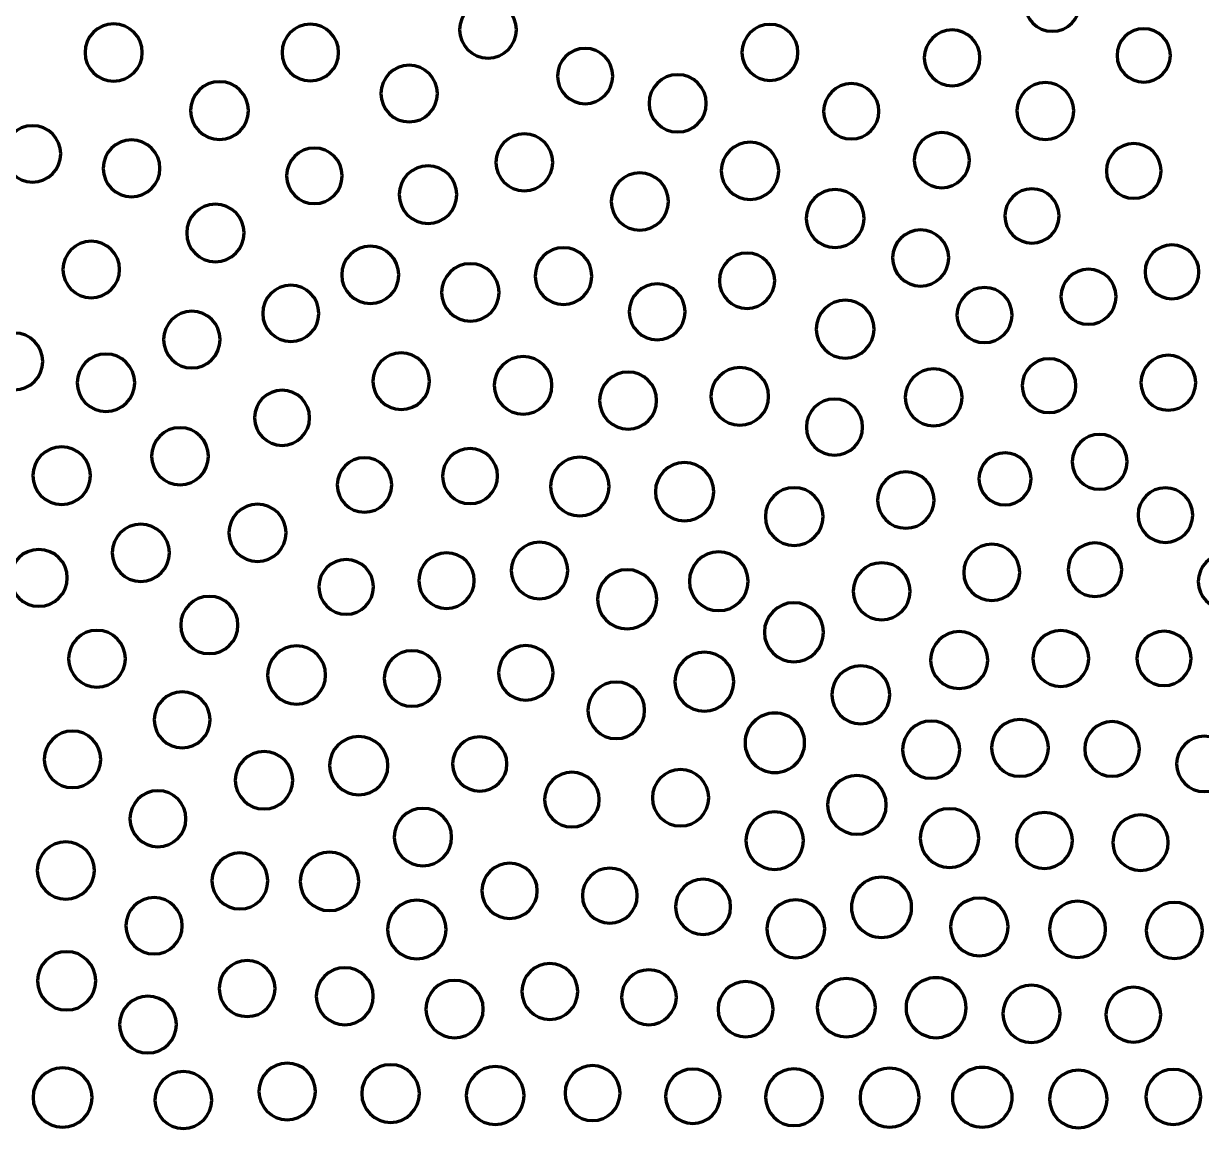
# Model space of a CAD drawing. Header units: inches. Extents: x 1318 to 1675, y 1362 to 1634.
# Drawn here: x 1385 to 1438.6, y 1362.2 to 1412.4 of the extents above; entities that cross this region are included whole.
import ezdxf

# ---------------------------------------------------------------- set-up
doc = ezdxf.new("R2010")
doc.units = ezdxf.units.IN
doc.header["$MEASUREMENT"] = 0
doc.layers.add('svg2985', color=7, linetype='Continuous')

# ---------------------------------------------------------------- blocks, each defined once
blk = doc.blocks.new('block 4')
at = {"layer": 'svg2985', "color": 7, "lineweight": 70}
for points in [[(1431.781, 1414.572), (1432.473, 1414.572), (1433.034, 1414.011), (1433.034, 1413.319), (1433.034, 1412.628), (1432.473, 1412.066), (1431.781, 1412.066), (1431.089, 1412.066), (1430.528, 1412.628), (1430.528, 1413.319), (1430.528, 1414.011), (1431.089, 1414.572), (1431.781, 1414.572)], [(1406.123, 1413.429), (1406.836, 1413.429), (1407.414, 1412.85), (1407.414, 1412.137), (1407.414, 1411.424), (1406.836, 1410.845), (1406.123, 1410.845), (1405.409, 1410.845), (1404.831, 1411.424), (1404.831, 1412.137), (1404.831, 1412.85), (1405.409, 1413.429), (1406.123, 1413.429)], [(1389.101, 1412.401), (1389.82, 1412.401), (1390.403, 1411.818), (1390.403, 1411.099), (1390.403, 1410.381), (1389.82, 1409.798), (1389.101, 1409.798), (1388.382, 1409.798), (1387.8, 1410.381), (1387.8, 1411.099), (1387.8, 1411.818), (1388.382, 1412.401), (1389.101, 1412.401)], [(1398.043, 1412.386), (1398.754, 1412.386), (1399.33, 1411.81), (1399.33, 1411.1), (1399.33, 1410.389), (1398.754, 1409.813), (1398.043, 1409.813), (1397.333, 1409.813), (1396.757, 1410.389), (1396.757, 1411.1), (1396.757, 1411.81), (1397.333, 1412.386), (1398.043, 1412.386)], [(1418.942, 1412.379), (1419.645, 1412.379), (1420.214, 1411.809), (1420.214, 1411.107), (1420.214, 1410.404), (1419.645, 1409.834), (1418.942, 1409.834), (1418.24, 1409.834), (1417.67, 1410.404), (1417.67, 1411.107), (1417.67, 1411.809), (1418.24, 1412.379), (1418.942, 1412.379)], [(1427.223, 1412.127), (1427.923, 1412.127), (1428.491, 1411.559), (1428.491, 1410.86), (1428.491, 1410.16), (1427.923, 1409.592), (1427.223, 1409.592), (1426.523, 1409.592), (1425.956, 1410.16), (1425.956, 1410.86), (1425.956, 1411.559), (1426.523, 1412.127), (1427.223, 1412.127)], [(1435.935, 1412.186), (1436.605, 1412.186), (1437.149, 1411.642), (1437.149, 1410.971), (1437.149, 1410.301), (1436.605, 1409.757), (1435.935, 1409.757), (1435.264, 1409.757), (1434.72, 1410.301), (1434.72, 1410.971), (1434.72, 1411.642), (1435.264, 1412.186), (1435.935, 1412.186)], [(1410.538, 1411.29), (1411.232, 1411.29), (1411.795, 1410.727), (1411.795, 1410.032), (1411.795, 1409.338), (1411.232, 1408.775), (1410.538, 1408.775), (1409.843, 1408.775), (1409.28, 1409.338), (1409.28, 1410.032), (1409.28, 1410.727), (1409.843, 1411.29), (1410.538, 1411.29)], [(1402.536, 1410.52), (1403.247, 1410.52), (1403.823, 1409.944), (1403.823, 1409.233), (1403.823, 1408.522), (1403.247, 1407.946), (1402.536, 1407.946), (1401.826, 1407.946), (1401.25, 1408.522), (1401.25, 1409.233), (1401.25, 1409.944), (1401.826, 1410.52), (1402.536, 1410.52)], [(1414.746, 1410.091), (1415.464, 1410.091), (1416.047, 1409.509), (1416.047, 1408.79), (1416.047, 1408.072), (1415.464, 1407.489), (1414.746, 1407.489), (1414.027, 1407.489), (1413.444, 1408.072), (1413.444, 1408.79), (1413.444, 1409.509), (1414.027, 1410.091), (1414.746, 1410.091)], [(1393.914, 1409.775), (1394.641, 1409.775), (1395.23, 1409.186), (1395.23, 1408.459), (1395.23, 1407.732), (1394.641, 1407.143), (1393.914, 1407.143), (1393.188, 1407.143), (1392.599, 1407.732), (1392.599, 1408.459), (1392.599, 1409.186), (1393.188, 1409.775), (1393.914, 1409.775)], [(1422.64, 1409.686), (1423.334, 1409.686), (1423.898, 1409.123), (1423.898, 1408.428), (1423.898, 1407.734), (1423.334, 1407.171), (1422.64, 1407.171), (1421.945, 1407.171), (1421.382, 1407.734), (1421.382, 1408.428), (1421.382, 1409.123), (1421.945, 1409.686), (1422.64, 1409.686)], [(1431.462, 1409.735), (1432.175, 1409.735), (1432.754, 1409.157), (1432.754, 1408.444), (1432.754, 1407.73), (1432.175, 1407.152), (1431.462, 1407.152), (1430.749, 1407.152), (1430.17, 1407.73), (1430.17, 1408.444), (1430.17, 1409.157), (1430.749, 1409.735), (1431.462, 1409.735)], [(1385.415, 1407.772), (1386.123, 1407.772), (1386.697, 1407.198), (1386.697, 1406.49), (1386.697, 1405.782), (1386.123, 1405.208), (1385.415, 1405.208), (1384.707, 1405.208), (1384.133, 1405.782), (1384.133, 1406.49), (1384.133, 1407.198), (1384.707, 1407.772), (1385.415, 1407.772)], [(1407.773, 1407.402), (1408.489, 1407.402), (1409.069, 1406.822), (1409.069, 1406.106), (1409.069, 1405.39), (1408.489, 1404.81), (1407.773, 1404.81), (1407.057, 1404.81), (1406.476, 1405.39), (1406.476, 1406.106), (1406.476, 1406.822), (1407.057, 1407.402), (1407.773, 1407.402)], [(1426.755, 1407.461), (1427.447, 1407.461), (1428.008, 1406.9), (1428.008, 1406.208), (1428.008, 1405.516), (1427.447, 1404.955), (1426.755, 1404.955), (1426.063, 1404.955), (1425.502, 1405.516), (1425.502, 1406.208), (1425.502, 1406.9), (1426.063, 1407.461), (1426.755, 1407.461)], [(1389.914, 1407.124), (1390.627, 1407.124), (1391.205, 1406.546), (1391.205, 1405.832), (1391.205, 1405.119), (1390.627, 1404.541), (1389.914, 1404.541), (1389.2, 1404.541), (1388.622, 1405.119), (1388.622, 1405.832), (1388.622, 1406.546), (1389.2, 1407.124), (1389.914, 1407.124)], [(1418.035, 1407.027), (1418.756, 1407.027), (1419.341, 1406.442), (1419.341, 1405.72), (1419.341, 1404.999), (1418.756, 1404.414), (1418.035, 1404.414), (1417.313, 1404.414), (1416.729, 1404.999), (1416.729, 1405.72), (1416.729, 1406.442), (1417.313, 1407.027), (1418.035, 1407.027)], [(1435.482, 1406.958), (1436.169, 1406.958), (1436.726, 1406.402), (1436.726, 1405.715), (1436.726, 1405.028), (1436.169, 1404.472), (1435.482, 1404.472), (1434.796, 1404.472), (1434.239, 1405.028), (1434.239, 1405.715), (1434.239, 1406.402), (1434.796, 1406.958), (1435.482, 1406.958)], [(1398.23, 1406.755), (1398.927, 1406.755), (1399.492, 1406.19), (1399.492, 1405.493), (1399.492, 1404.796), (1398.927, 1404.23), (1398.23, 1404.23), (1397.532, 1404.23), (1396.967, 1404.796), (1396.967, 1405.493), (1396.967, 1406.19), (1397.532, 1406.755), (1398.23, 1406.755)], [(1403.396, 1405.948), (1404.12, 1405.948), (1404.707, 1405.361), (1404.707, 1404.637), (1404.707, 1403.913), (1404.12, 1403.326), (1403.396, 1403.326), (1402.672, 1403.326), (1402.085, 1403.913), (1402.085, 1404.637), (1402.085, 1405.361), (1402.672, 1405.948), (1403.396, 1405.948)], [(1413.024, 1405.627), (1413.742, 1405.627), (1414.325, 1405.045), (1414.325, 1404.326), (1414.325, 1403.607), (1413.742, 1403.025), (1413.024, 1403.025), (1412.305, 1403.025), (1411.722, 1403.607), (1411.722, 1404.326), (1411.722, 1405.045), (1412.305, 1405.627), (1413.024, 1405.627)], [(1421.904, 1404.869), (1422.631, 1404.869), (1423.22, 1404.28), (1423.22, 1403.553), (1423.22, 1402.827), (1422.631, 1402.238), (1421.904, 1402.238), (1421.177, 1402.238), (1420.588, 1402.827), (1420.588, 1403.553), (1420.588, 1404.28), (1421.177, 1404.869), (1421.904, 1404.869)], [(1430.853, 1404.903), (1431.534, 1404.903), (1432.086, 1404.35), (1432.086, 1403.669), (1432.086, 1402.988), (1431.534, 1402.436), (1430.853, 1402.436), (1430.171, 1402.436), (1429.619, 1402.988), (1429.619, 1403.669), (1429.619, 1404.35), (1430.171, 1404.903), (1430.853, 1404.903)], [(1393.73, 1404.201), (1394.451, 1404.201), (1395.036, 1403.616), (1395.036, 1402.895), (1395.036, 1402.173), (1394.451, 1401.588), (1393.73, 1401.588), (1393.009, 1401.588), (1392.424, 1402.173), (1392.424, 1402.895), (1392.424, 1403.616), (1393.009, 1404.201), (1393.73, 1404.201)], [(1425.791, 1403.034), (1426.497, 1403.034), (1427.068, 1402.463), (1427.068, 1401.758), (1427.068, 1401.052), (1426.497, 1400.48), (1425.791, 1400.48), (1425.086, 1400.48), (1424.514, 1401.052), (1424.514, 1401.758), (1424.514, 1402.463), (1425.086, 1403.034), (1425.791, 1403.034)], [(1388.084, 1402.52), (1388.795, 1402.52), (1389.371, 1401.944), (1389.371, 1401.234), (1389.371, 1400.523), (1388.795, 1399.947), (1388.084, 1399.947), (1387.374, 1399.947), (1386.798, 1400.523), (1386.798, 1401.234), (1386.798, 1401.944), (1387.374, 1402.52), (1388.084, 1402.52)], [(1400.77, 1402.288), (1401.489, 1402.288), (1402.071, 1401.705), (1402.071, 1400.986), (1402.071, 1400.267), (1401.489, 1399.685), (1400.77, 1399.685), (1400.051, 1399.685), (1399.469, 1400.267), (1399.469, 1400.986), (1399.469, 1401.705), (1400.051, 1402.288), (1400.77, 1402.288)], [(1409.555, 1402.226), (1410.268, 1402.226), (1410.846, 1401.647), (1410.846, 1400.934), (1410.846, 1400.221), (1410.268, 1399.643), (1409.555, 1399.643), (1408.841, 1399.643), (1408.263, 1400.221), (1408.263, 1400.934), (1408.263, 1401.647), (1408.841, 1402.226), (1409.555, 1402.226)], [(1437.22, 1402.35), (1437.896, 1402.35), (1438.444, 1401.802), (1438.444, 1401.126), (1438.444, 1400.45), (1437.896, 1399.902), (1437.22, 1399.902), (1436.545, 1399.902), (1435.997, 1400.45), (1435.997, 1401.126), (1435.997, 1401.802), (1436.545, 1402.35), (1437.22, 1402.35)], [(1417.898, 1401.982), (1418.592, 1401.982), (1419.156, 1401.419), (1419.156, 1400.724), (1419.156, 1400.03), (1418.592, 1399.467), (1417.898, 1399.467), (1417.203, 1399.467), (1416.64, 1400.03), (1416.64, 1400.724), (1416.64, 1401.419), (1417.203, 1401.982), (1417.898, 1401.982)], [(1405.321, 1401.496), (1406.042, 1401.496), (1406.627, 1400.912), (1406.627, 1400.19), (1406.627, 1399.469), (1406.042, 1398.884), (1405.321, 1398.884), (1404.6, 1398.884), (1404.015, 1399.469), (1404.015, 1400.19), (1404.015, 1400.912), (1404.6, 1401.496), (1405.321, 1401.496)], [(1433.425, 1401.247), (1434.117, 1401.247), (1434.678, 1400.686), (1434.678, 1399.994), (1434.678, 1399.302), (1434.117, 1398.741), (1433.425, 1398.741), (1432.733, 1398.741), (1432.172, 1399.302), (1432.172, 1399.994), (1432.172, 1400.686), (1432.733, 1401.247), (1433.425, 1401.247)], [(1397.156, 1400.516), (1397.861, 1400.516), (1398.433, 1399.944), (1398.433, 1399.239), (1398.433, 1398.533), (1397.861, 1397.962), (1397.156, 1397.962), (1396.45, 1397.962), (1395.879, 1398.533), (1395.879, 1399.239), (1395.879, 1399.944), (1396.45, 1400.516), (1397.156, 1400.516)], [(1413.812, 1400.581), (1414.515, 1400.581), (1415.085, 1400.011), (1415.085, 1399.309), (1415.085, 1398.606), (1414.515, 1398.036), (1413.812, 1398.036), (1413.11, 1398.036), (1412.54, 1398.606), (1412.54, 1399.309), (1412.54, 1400.011), (1413.11, 1400.581), (1413.812, 1400.581)], [(1428.698, 1400.415), (1429.389, 1400.415), (1429.951, 1399.854), (1429.951, 1399.162), (1429.951, 1398.47), (1429.389, 1397.909), (1428.698, 1397.909), (1428.006, 1397.909), (1427.445, 1398.47), (1427.445, 1399.162), (1427.445, 1399.854), (1428.006, 1400.415), (1428.698, 1400.415)], [(1422.361, 1399.839), (1423.088, 1399.839), (1423.677, 1399.25), (1423.677, 1398.523), (1423.677, 1397.797), (1423.088, 1397.207), (1422.361, 1397.207), (1421.635, 1397.207), (1421.046, 1397.797), (1421.046, 1398.523), (1421.046, 1399.25), (1421.635, 1399.839), (1422.361, 1399.839)], [(1392.659, 1399.331), (1393.37, 1399.331), (1393.946, 1398.755), (1393.946, 1398.044), (1393.946, 1397.333), (1393.37, 1396.757), (1392.659, 1396.757), (1391.948, 1396.757), (1391.372, 1397.333), (1391.372, 1398.044), (1391.372, 1398.755), (1391.948, 1399.331), (1392.659, 1399.331)], [(1384.591, 1398.342), (1385.304, 1398.342), (1385.882, 1397.764), (1385.882, 1397.051), (1385.882, 1396.337), (1385.304, 1395.759), (1384.591, 1395.759), (1383.877, 1395.759), (1383.299, 1396.337), (1383.299, 1397.051), (1383.299, 1397.764), (1383.877, 1398.342), (1384.591, 1398.342)], [(1388.752, 1397.387), (1389.474, 1397.387), (1390.058, 1396.802), (1390.058, 1396.08), (1390.058, 1395.359), (1389.474, 1394.774), (1388.752, 1394.774), (1388.031, 1394.774), (1387.446, 1395.359), (1387.446, 1396.08), (1387.446, 1396.802), (1388.031, 1397.387), (1388.752, 1397.387)], [(1402.178, 1397.438), (1402.889, 1397.438), (1403.465, 1396.862), (1403.465, 1396.15), (1403.465, 1395.44), (1402.889, 1394.864), (1402.178, 1394.864), (1401.468, 1394.864), (1400.892, 1395.44), (1400.892, 1396.15), (1400.892, 1396.862), (1401.468, 1397.438), (1402.178, 1397.438)], [(1407.72, 1397.277), (1408.445, 1397.277), (1409.031, 1396.69), (1409.031, 1395.966), (1409.031, 1395.242), (1408.445, 1394.655), (1407.72, 1394.655), (1406.996, 1394.655), (1406.409, 1395.242), (1406.409, 1395.966), (1406.409, 1396.69), (1406.996, 1397.277), (1407.72, 1397.277)], [(1437.052, 1397.33), (1437.741, 1397.33), (1438.3, 1396.772), (1438.3, 1396.082), (1438.3, 1395.393), (1437.741, 1394.834), (1437.052, 1394.834), (1436.363, 1394.834), (1435.804, 1395.393), (1435.804, 1396.082), (1435.804, 1396.772), (1436.363, 1397.33), (1437.052, 1397.33)], [(1417.571, 1396.771), (1418.295, 1396.771), (1418.882, 1396.185), (1418.882, 1395.46), (1418.882, 1394.737), (1418.295, 1394.15), (1417.571, 1394.15), (1416.847, 1394.15), (1416.26, 1394.737), (1416.26, 1395.46), (1416.26, 1396.185), (1416.847, 1396.771), (1417.571, 1396.771)], [(1426.382, 1396.713), (1427.095, 1396.713), (1427.674, 1396.135), (1427.674, 1395.421), (1427.674, 1394.708), (1427.095, 1394.13), (1426.382, 1394.13), (1425.669, 1394.13), (1425.09, 1394.708), (1425.09, 1395.421), (1425.09, 1396.135), (1425.669, 1396.713), (1426.382, 1396.713)], [(1431.631, 1397.174), (1432.306, 1397.174), (1432.854, 1396.626), (1432.854, 1395.95), (1432.854, 1395.274), (1432.306, 1394.726), (1431.631, 1394.726), (1430.955, 1394.726), (1430.407, 1395.274), (1430.407, 1395.95), (1430.407, 1396.626), (1430.955, 1397.174), (1431.631, 1397.174)], [(1412.494, 1396.57), (1413.21, 1396.57), (1413.79, 1395.99), (1413.79, 1395.274), (1413.79, 1394.558), (1413.21, 1393.978), (1412.494, 1393.978), (1411.777, 1393.978), (1411.197, 1394.558), (1411.197, 1395.274), (1411.197, 1395.99), (1411.777, 1396.57), (1412.494, 1396.57)], [(1396.76, 1395.742), (1397.452, 1395.742), (1398.013, 1395.181), (1398.013, 1394.489), (1398.013, 1393.797), (1397.452, 1393.236), (1396.76, 1393.236), (1396.068, 1393.236), (1395.507, 1393.797), (1395.507, 1394.489), (1395.507, 1395.181), (1396.068, 1395.742), (1396.76, 1395.742)], [(1421.876, 1395.342), (1422.581, 1395.342), (1423.153, 1394.77), (1423.153, 1394.065), (1423.153, 1393.36), (1422.581, 1392.788), (1421.876, 1392.788), (1421.171, 1392.788), (1420.599, 1393.36), (1420.599, 1394.065), (1420.599, 1394.77), (1421.171, 1395.342), (1421.876, 1395.342)], [(1392.12, 1394.04), (1392.837, 1394.04), (1393.417, 1393.459), (1393.417, 1392.743), (1393.417, 1392.027), (1392.837, 1391.447), (1392.12, 1391.447), (1391.404, 1391.447), (1390.824, 1392.027), (1390.824, 1392.743), (1390.824, 1393.459), (1391.404, 1394.04), (1392.12, 1394.04)], [(1433.93, 1393.735), (1434.619, 1393.735), (1435.178, 1393.177), (1435.178, 1392.487), (1435.178, 1391.798), (1434.619, 1391.239), (1433.93, 1391.239), (1433.241, 1391.239), (1432.682, 1391.798), (1432.682, 1392.487), (1432.682, 1393.177), (1433.241, 1393.735), (1433.93, 1393.735)], [(1386.74, 1393.169), (1387.464, 1393.169), (1388.051, 1392.582), (1388.051, 1391.858), (1388.051, 1391.134), (1387.464, 1390.547), (1386.74, 1390.547), (1386.016, 1390.547), (1385.429, 1391.134), (1385.429, 1391.858), (1385.429, 1392.582), (1386.016, 1393.169), (1386.74, 1393.169)], [(1405.305, 1393.09), (1405.997, 1393.09), (1406.558, 1392.529), (1406.558, 1391.837), (1406.558, 1391.145), (1405.997, 1390.584), (1405.305, 1390.584), (1404.613, 1390.584), (1404.052, 1391.145), (1404.052, 1391.837), (1404.052, 1392.529), (1404.613, 1393.09), (1405.305, 1393.09)], [(1400.506, 1392.674), (1401.19, 1392.674), (1401.744, 1392.119), (1401.744, 1391.435), (1401.744, 1390.751), (1401.19, 1390.197), (1400.506, 1390.197), (1399.822, 1390.197), (1399.268, 1390.751), (1399.268, 1391.435), (1399.268, 1392.119), (1399.822, 1392.674), (1400.506, 1392.674)], [(1410.294, 1392.697), (1411.031, 1392.697), (1411.629, 1392.1), (1411.629, 1391.362), (1411.629, 1390.625), (1411.031, 1390.027), (1410.294, 1390.027), (1409.556, 1390.027), (1408.959, 1390.625), (1408.959, 1391.362), (1408.959, 1392.1), (1409.556, 1392.697), (1410.294, 1392.697)], [(1415.057, 1392.452), (1415.79, 1392.452), (1416.383, 1391.859), (1416.383, 1391.126), (1416.383, 1390.394), (1415.79, 1389.801), (1415.057, 1389.801), (1414.325, 1389.801), (1413.732, 1390.394), (1413.732, 1391.126), (1413.732, 1391.859), (1414.325, 1392.452), (1415.057, 1392.452)], [(1429.629, 1392.896), (1430.284, 1392.896), (1430.814, 1392.366), (1430.814, 1391.711), (1430.814, 1391.057), (1430.284, 1390.526), (1429.629, 1390.526), (1428.975, 1390.526), (1428.444, 1391.057), (1428.444, 1391.711), (1428.444, 1392.366), (1428.975, 1392.896), (1429.629, 1392.896)], [(1425.119, 1392.031), (1425.827, 1392.031), (1426.401, 1391.457), (1426.401, 1390.749), (1426.401, 1390.041), (1425.827, 1389.467), (1425.119, 1389.467), (1424.411, 1389.467), (1423.837, 1390.041), (1423.837, 1390.749), (1423.837, 1391.457), (1424.411, 1392.031), (1425.119, 1392.031)], [(1420.041, 1391.309), (1420.766, 1391.309), (1421.353, 1390.722), (1421.353, 1389.997), (1421.353, 1389.273), (1420.766, 1388.686), (1420.041, 1388.686), (1419.317, 1388.686), (1418.731, 1389.273), (1418.731, 1389.997), (1418.731, 1390.722), (1419.317, 1391.309), (1420.041, 1391.309)], [(1436.918, 1391.305), (1437.605, 1391.305), (1438.161, 1390.749), (1438.161, 1390.062), (1438.161, 1389.375), (1437.605, 1388.819), (1436.918, 1388.819), (1436.231, 1388.819), (1435.675, 1389.375), (1435.675, 1390.062), (1435.675, 1390.749), (1436.231, 1391.305), (1436.918, 1391.305)], [(1395.642, 1390.557), (1396.361, 1390.557), (1396.943, 1389.974), (1396.943, 1389.255), (1396.943, 1388.537), (1396.361, 1387.954), (1395.642, 1387.954), (1394.923, 1387.954), (1394.34, 1388.537), (1394.34, 1389.255), (1394.34, 1389.974), (1394.923, 1390.557), (1395.642, 1390.557)], [(1390.336, 1389.653), (1391.054, 1389.653), (1391.637, 1389.07), (1391.637, 1388.351), (1391.637, 1387.633), (1391.054, 1387.05), (1390.336, 1387.05), (1389.617, 1387.05), (1389.035, 1387.633), (1389.035, 1388.351), (1389.035, 1389.07), (1389.617, 1389.653), (1390.336, 1389.653)], [(1408.465, 1388.83), (1409.176, 1388.83), (1409.752, 1388.254), (1409.752, 1387.543), (1409.752, 1386.833), (1409.176, 1386.257), (1408.465, 1386.257), (1407.755, 1386.257), (1407.179, 1386.833), (1407.179, 1387.543), (1407.179, 1388.254), (1407.755, 1388.83), (1408.465, 1388.83)], [(1429.027, 1388.735), (1429.732, 1388.735), (1430.304, 1388.163), (1430.304, 1387.458), (1430.304, 1386.753), (1429.732, 1386.181), (1429.027, 1386.181), (1428.321, 1386.181), (1427.75, 1386.753), (1427.75, 1387.458), (1427.75, 1388.163), (1428.321, 1388.735), (1429.027, 1388.735)], [(1433.717, 1388.799), (1434.39, 1388.799), (1434.936, 1388.254), (1434.936, 1387.58), (1434.936, 1386.907), (1434.39, 1386.362), (1433.717, 1386.362), (1433.044, 1386.362), (1432.498, 1386.907), (1432.498, 1387.58), (1432.498, 1388.254), (1433.044, 1388.799), (1433.717, 1388.799)], [(1385.7, 1388.5), (1386.414, 1388.5), (1386.992, 1387.922), (1386.992, 1387.209), (1386.992, 1386.495), (1386.414, 1385.917), (1385.7, 1385.917), (1384.987, 1385.917), (1384.409, 1386.495), (1384.409, 1387.209), (1384.409, 1387.922), (1384.987, 1388.5), (1385.7, 1388.5)], [(1404.237, 1388.346), (1404.935, 1388.346), (1405.5, 1387.781), (1405.5, 1387.084), (1405.5, 1386.386), (1404.935, 1385.821), (1404.237, 1385.821), (1403.54, 1385.821), (1402.975, 1386.386), (1402.975, 1387.084), (1402.975, 1387.781), (1403.54, 1388.346), (1404.237, 1388.346)], [(1416.613, 1388.389), (1417.35, 1388.389), (1417.948, 1387.791), (1417.948, 1387.053), (1417.948, 1386.316), (1417.35, 1385.718), (1416.613, 1385.718), (1415.875, 1385.718), (1415.278, 1386.316), (1415.278, 1387.053), (1415.278, 1387.791), (1415.875, 1388.389), (1416.613, 1388.389)], [(1439.652, 1388.28), (1440.337, 1388.28), (1440.891, 1387.726), (1440.891, 1387.042), (1440.891, 1386.358), (1440.337, 1385.803), (1439.652, 1385.803), (1438.968, 1385.803), (1438.414, 1386.358), (1438.414, 1387.042), (1438.414, 1387.726), (1438.968, 1388.28), (1439.652, 1388.28)], [(1399.674, 1388.039), (1400.36, 1388.039), (1400.917, 1387.482), (1400.917, 1386.795), (1400.917, 1386.109), (1400.36, 1385.552), (1399.674, 1385.552), (1398.987, 1385.552), (1398.43, 1386.109), (1398.43, 1386.795), (1398.43, 1387.482), (1398.987, 1388.039), (1399.674, 1388.039)], [(1424.021, 1387.896), (1424.737, 1387.896), (1425.318, 1387.316), (1425.318, 1386.6), (1425.318, 1385.884), (1424.737, 1385.304), (1424.021, 1385.304), (1423.305, 1385.304), (1422.725, 1385.884), (1422.725, 1386.6), (1422.725, 1387.316), (1423.305, 1387.896), (1424.021, 1387.896)], [(1412.448, 1387.581), (1413.191, 1387.581), (1413.793, 1386.979), (1413.793, 1386.236), (1413.793, 1385.493), (1413.191, 1384.891), (1412.448, 1384.891), (1411.705, 1384.891), (1411.103, 1385.493), (1411.103, 1386.236), (1411.103, 1386.979), (1411.705, 1387.581), (1412.448, 1387.581)], [(1393.454, 1386.366), (1394.172, 1386.366), (1394.755, 1385.783), (1394.755, 1385.065), (1394.755, 1384.346), (1394.172, 1383.763), (1393.454, 1383.763), (1392.735, 1383.763), (1392.152, 1384.346), (1392.152, 1385.065), (1392.152, 1385.783), (1392.735, 1386.366), (1393.454, 1386.366)], [(1420.032, 1386.08), (1420.775, 1386.08), (1421.376, 1385.478), (1421.376, 1384.735), (1421.376, 1383.993), (1420.775, 1383.39), (1420.032, 1383.39), (1419.289, 1383.39), (1418.687, 1383.993), (1418.687, 1384.735), (1418.687, 1385.478), (1419.289, 1386.08), (1420.032, 1386.08)], [(1388.344, 1384.822), (1389.057, 1384.822), (1389.636, 1384.244), (1389.636, 1383.53), (1389.636, 1382.817), (1389.057, 1382.238), (1388.344, 1382.238), (1387.631, 1382.238), (1387.052, 1382.817), (1387.052, 1383.53), (1387.052, 1384.244), (1387.631, 1384.822), (1388.344, 1384.822)], [(1427.544, 1384.766), (1428.259, 1384.766), (1428.84, 1384.186), (1428.84, 1383.47), (1428.84, 1382.754), (1428.259, 1382.174), (1427.544, 1382.174), (1426.828, 1382.174), (1426.247, 1382.754), (1426.247, 1383.47), (1426.247, 1384.186), (1426.828, 1384.766), (1427.544, 1384.766)], [(1432.163, 1384.816), (1432.866, 1384.816), (1433.436, 1384.246), (1433.436, 1383.543), (1433.436, 1382.841), (1432.866, 1382.271), (1432.163, 1382.271), (1431.461, 1382.271), (1430.891, 1382.841), (1430.891, 1383.543), (1430.891, 1384.246), (1431.461, 1384.816), (1432.163, 1384.816)], [(1436.859, 1384.779), (1437.541, 1384.779), (1438.093, 1384.226), (1438.093, 1383.545), (1438.093, 1382.864), (1437.541, 1382.311), (1436.859, 1382.311), (1436.178, 1382.311), (1435.626, 1382.864), (1435.626, 1383.545), (1435.626, 1384.226), (1436.178, 1384.779), (1436.859, 1384.779)], [(1397.418, 1384.112), (1398.148, 1384.112), (1398.739, 1383.52), (1398.739, 1382.791), (1398.739, 1382.061), (1398.148, 1381.47), (1397.418, 1381.47), (1396.689, 1381.47), (1396.097, 1382.061), (1396.097, 1382.791), (1396.097, 1383.52), (1396.689, 1384.112), (1397.418, 1384.112)], [(1402.664, 1383.895), (1403.361, 1383.895), (1403.927, 1383.329), (1403.927, 1382.632), (1403.927, 1381.935), (1403.361, 1381.369), (1402.664, 1381.369), (1401.966, 1381.369), (1401.401, 1381.935), (1401.401, 1382.632), (1401.401, 1383.329), (1401.966, 1383.895), (1402.664, 1383.895)], [(1407.841, 1384.128), (1408.525, 1384.128), (1409.08, 1383.573), (1409.08, 1382.889), (1409.08, 1382.205), (1408.525, 1381.651), (1407.841, 1381.651), (1407.158, 1381.651), (1406.603, 1382.205), (1406.603, 1382.889), (1406.603, 1383.573), (1407.158, 1384.128), (1407.841, 1384.128)], [(1415.958, 1383.833), (1416.7, 1383.833), (1417.302, 1383.23), (1417.302, 1382.488), (1417.302, 1381.745), (1416.7, 1381.143), (1415.958, 1381.143), (1415.215, 1381.143), (1414.613, 1381.745), (1414.613, 1382.488), (1414.613, 1383.23), (1415.215, 1383.833), (1415.958, 1383.833)], [(1423.07, 1383.208), (1423.796, 1383.208), (1424.385, 1382.619), (1424.385, 1381.892), (1424.385, 1381.166), (1423.796, 1380.577), (1423.07, 1380.577), (1422.343, 1380.577), (1421.754, 1381.166), (1421.754, 1381.892), (1421.754, 1382.619), (1422.343, 1383.208), (1423.07, 1383.208)], [(1411.955, 1382.472), (1412.666, 1382.472), (1413.242, 1381.896), (1413.242, 1381.185), (1413.242, 1380.474), (1412.666, 1379.898), (1411.955, 1379.898), (1411.244, 1379.898), (1410.668, 1380.474), (1410.668, 1381.185), (1410.668, 1381.896), (1411.244, 1382.472), (1411.955, 1382.472)], [(1392.215, 1382.026), (1392.918, 1382.026), (1393.487, 1381.456), (1393.487, 1380.754), (1393.487, 1380.051), (1392.918, 1379.481), (1392.215, 1379.481), (1391.512, 1379.481), (1390.943, 1380.051), (1390.943, 1380.754), (1390.943, 1381.456), (1391.512, 1382.026), (1392.215, 1382.026)], [(1419.163, 1381.063), (1419.911, 1381.063), (1420.518, 1380.456), (1420.518, 1379.708), (1420.518, 1378.96), (1419.911, 1378.354), (1419.163, 1378.354), (1418.415, 1378.354), (1417.808, 1378.96), (1417.808, 1379.708), (1417.808, 1380.456), (1418.415, 1381.063), (1419.163, 1381.063)], [(1426.272, 1380.696), (1426.99, 1380.696), (1427.573, 1380.114), (1427.573, 1379.395), (1427.573, 1378.676), (1426.99, 1378.094), (1426.272, 1378.094), (1425.553, 1378.094), (1424.97, 1378.676), (1424.97, 1379.395), (1424.97, 1380.114), (1425.553, 1380.696), (1426.272, 1380.696)], [(1430.309, 1380.769), (1431.022, 1380.769), (1431.6, 1380.191), (1431.6, 1379.478), (1431.6, 1378.764), (1431.022, 1378.186), (1430.309, 1378.186), (1429.595, 1378.186), (1429.017, 1378.764), (1429.017, 1379.478), (1429.017, 1380.191), (1429.595, 1380.769), (1430.309, 1380.769)], [(1434.493, 1380.672), (1435.18, 1380.672), (1435.736, 1380.115), (1435.736, 1379.429), (1435.736, 1378.742), (1435.18, 1378.186), (1434.493, 1378.186), (1433.807, 1378.186), (1433.25, 1378.742), (1433.25, 1379.429), (1433.25, 1380.115), (1433.807, 1380.672), (1434.493, 1380.672)], [(1387.23, 1380.242), (1387.941, 1380.242), (1388.517, 1379.666), (1388.517, 1378.955), (1388.517, 1378.245), (1387.941, 1377.669), (1387.23, 1377.669), (1386.52, 1377.669), (1385.944, 1378.245), (1385.944, 1378.955), (1385.944, 1379.666), (1386.52, 1380.242), (1387.23, 1380.242)], [(1400.247, 1379.997), (1400.979, 1379.997), (1401.573, 1379.404), (1401.573, 1378.672), (1401.573, 1377.94), (1400.979, 1377.346), (1400.247, 1377.346), (1399.515, 1377.346), (1398.922, 1377.94), (1398.922, 1378.672), (1398.922, 1379.404), (1399.515, 1379.997), (1400.247, 1379.997)], [(1405.748, 1379.98), (1406.429, 1379.98), (1406.981, 1379.427), (1406.981, 1378.746), (1406.981, 1378.065), (1406.429, 1377.512), (1405.748, 1377.512), (1405.066, 1377.512), (1404.514, 1378.065), (1404.514, 1378.746), (1404.514, 1379.427), (1405.066, 1379.98), (1405.748, 1379.98)], [(1438.69, 1380.003), (1439.385, 1380.003), (1439.948, 1379.44), (1439.948, 1378.745), (1439.948, 1378.051), (1439.385, 1377.488), (1438.69, 1377.488), (1437.995, 1377.488), (1437.432, 1378.051), (1437.432, 1378.745), (1437.432, 1379.44), (1437.995, 1380.003), (1438.69, 1380.003)], [(1395.939, 1379.312), (1396.66, 1379.312), (1397.245, 1378.728), (1397.245, 1378.006), (1397.245, 1377.285), (1396.66, 1376.7), (1395.939, 1376.7), (1395.218, 1376.7), (1394.633, 1377.285), (1394.633, 1378.006), (1394.633, 1378.728), (1395.218, 1379.312), (1395.939, 1379.312)], [(1414.876, 1378.489), (1415.584, 1378.489), (1416.158, 1377.915), (1416.158, 1377.207), (1416.158, 1376.499), (1415.584, 1375.925), (1414.876, 1375.925), (1414.168, 1375.925), (1413.594, 1376.499), (1413.594, 1377.207), (1413.594, 1377.915), (1414.168, 1378.489), (1414.876, 1378.489)], [(1409.938, 1378.37), (1410.624, 1378.37), (1411.181, 1377.813), (1411.181, 1377.126), (1411.181, 1376.44), (1410.624, 1375.883), (1409.938, 1375.883), (1409.251, 1375.883), (1408.695, 1376.44), (1408.695, 1377.126), (1408.695, 1377.813), (1409.251, 1378.37), (1409.938, 1378.37)], [(1422.896, 1378.217), (1423.634, 1378.217), (1424.231, 1377.619), (1424.231, 1376.882), (1424.231, 1376.145), (1423.634, 1375.547), (1422.896, 1375.547), (1422.159, 1375.547), (1421.561, 1376.145), (1421.561, 1376.882), (1421.561, 1377.619), (1422.159, 1378.217), (1422.896, 1378.217)], [(1391.115, 1377.528), (1391.818, 1377.528), (1392.387, 1376.959), (1392.387, 1376.256), (1392.387, 1375.553), (1391.818, 1374.983), (1391.115, 1374.983), (1390.412, 1374.983), (1389.843, 1375.553), (1389.843, 1376.256), (1389.843, 1376.959), (1390.412, 1377.528), (1391.115, 1377.528)], [(1403.161, 1376.726), (1403.882, 1376.726), (1404.467, 1376.142), (1404.467, 1375.42), (1404.467, 1374.699), (1403.882, 1374.114), (1403.161, 1374.114), (1402.439, 1374.114), (1401.854, 1374.699), (1401.854, 1375.42), (1401.854, 1376.142), (1402.439, 1376.726), (1403.161, 1376.726)], [(1419.153, 1376.569), (1419.878, 1376.569), (1420.465, 1375.981), (1420.465, 1375.257), (1420.465, 1374.533), (1419.878, 1373.946), (1419.153, 1373.946), (1418.429, 1373.946), (1417.842, 1374.533), (1417.842, 1375.257), (1417.842, 1375.981), (1418.429, 1376.569), (1419.153, 1376.569)], [(1427.103, 1376.712), (1427.84, 1376.712), (1428.438, 1376.114), (1428.438, 1375.377), (1428.438, 1374.639), (1427.84, 1374.042), (1427.103, 1374.042), (1426.365, 1374.042), (1425.767, 1374.639), (1425.767, 1375.377), (1425.767, 1376.114), (1426.365, 1376.712), (1427.103, 1376.712)], [(1431.418, 1376.54), (1432.12, 1376.54), (1432.69, 1375.971), (1432.69, 1375.268), (1432.69, 1374.566), (1432.12, 1373.996), (1431.418, 1373.996), (1430.715, 1373.996), (1430.145, 1374.566), (1430.145, 1375.268), (1430.145, 1375.971), (1430.715, 1376.54), (1431.418, 1376.54)], [(1435.79, 1376.431), (1436.488, 1376.431), (1437.053, 1375.865), (1437.053, 1375.168), (1437.053, 1374.471), (1436.488, 1373.905), (1435.79, 1373.905), (1435.093, 1373.905), (1434.528, 1374.471), (1434.528, 1375.168), (1434.528, 1375.865), (1435.093, 1376.431), (1435.79, 1376.431)], [(1386.926, 1375.206), (1387.644, 1375.206), (1388.227, 1374.623), (1388.227, 1373.904), (1388.227, 1373.185), (1387.644, 1372.603), (1386.926, 1372.603), (1386.207, 1372.603), (1385.624, 1373.185), (1385.624, 1373.904), (1385.624, 1374.623), (1386.207, 1375.206), (1386.926, 1375.206)], [(1398.915, 1374.736), (1399.65, 1374.736), (1400.245, 1374.14), (1400.245, 1373.406), (1400.245, 1372.671), (1399.65, 1372.075), (1398.915, 1372.075), (1398.18, 1372.075), (1397.585, 1372.671), (1397.585, 1373.406), (1397.585, 1374.14), (1398.18, 1374.736), (1398.915, 1374.736)], [(1394.841, 1374.697), (1395.544, 1374.697), (1396.113, 1374.127), (1396.113, 1373.425), (1396.113, 1372.722), (1395.544, 1372.152), (1394.841, 1372.152), (1394.139, 1372.152), (1393.569, 1372.722), (1393.569, 1373.425), (1393.569, 1374.127), (1394.139, 1374.697), (1394.841, 1374.697)], [(1407.104, 1374.232), (1407.799, 1374.232), (1408.362, 1373.669), (1408.362, 1372.975), (1408.362, 1372.28), (1407.799, 1371.717), (1407.104, 1371.717), (1406.409, 1371.717), (1405.846, 1372.28), (1405.846, 1372.975), (1405.846, 1373.669), (1406.409, 1374.232), (1407.104, 1374.232)], [(1411.659, 1374.006), (1412.348, 1374.006), (1412.907, 1373.447), (1412.907, 1372.758), (1412.907, 1372.069), (1412.348, 1371.51), (1411.659, 1371.51), (1410.97, 1371.51), (1410.411, 1372.069), (1410.411, 1372.758), (1410.411, 1373.447), (1410.97, 1374.006), (1411.659, 1374.006)], [(1415.899, 1373.501), (1416.591, 1373.501), (1417.152, 1372.94), (1417.152, 1372.248), (1417.152, 1371.557), (1416.591, 1370.996), (1415.899, 1370.996), (1415.207, 1370.996), (1414.646, 1371.557), (1414.646, 1372.248), (1414.646, 1372.94), (1415.207, 1373.501), (1415.899, 1373.501)], [(1424.015, 1373.596), (1424.771, 1373.596), (1425.384, 1372.983), (1425.384, 1372.227), (1425.384, 1371.47), (1424.771, 1370.858), (1424.015, 1370.858), (1423.259, 1370.858), (1422.646, 1371.47), (1422.646, 1372.227), (1422.646, 1372.983), (1423.259, 1373.596), (1424.015, 1373.596)], [(1390.938, 1372.667), (1391.646, 1372.667), (1392.22, 1372.093), (1392.22, 1371.385), (1392.22, 1370.677), (1391.646, 1370.103), (1390.938, 1370.103), (1390.23, 1370.103), (1389.656, 1370.677), (1389.656, 1371.385), (1389.656, 1372.093), (1390.23, 1372.667), (1390.938, 1372.667)], [(1428.462, 1372.646), (1429.185, 1372.646), (1429.773, 1372.059), (1429.773, 1371.335), (1429.773, 1370.611), (1429.185, 1370.024), (1428.462, 1370.024), (1427.738, 1370.024), (1427.151, 1370.611), (1427.151, 1371.335), (1427.151, 1372.059), (1427.738, 1372.646), (1428.462, 1372.646)], [(1402.886, 1372.552), (1403.624, 1372.552), (1404.222, 1371.954), (1404.222, 1371.217), (1404.222, 1370.48), (1403.624, 1369.882), (1402.886, 1369.882), (1402.149, 1369.882), (1401.551, 1370.48), (1401.551, 1371.217), (1401.551, 1371.954), (1402.149, 1372.552), (1402.886, 1372.552)], [(1420.113, 1372.559), (1420.84, 1372.559), (1421.429, 1371.97), (1421.429, 1371.243), (1421.429, 1370.516), (1420.84, 1369.927), (1420.113, 1369.927), (1419.386, 1369.927), (1418.797, 1370.516), (1418.797, 1371.243), (1418.797, 1371.97), (1419.386, 1372.559), (1420.113, 1372.559)], [(1432.925, 1372.503), (1433.63, 1372.503), (1434.202, 1371.931), (1434.202, 1371.226), (1434.202, 1370.521), (1433.63, 1369.949), (1432.925, 1369.949), (1432.22, 1369.949), (1431.648, 1370.521), (1431.648, 1371.226), (1431.648, 1371.931), (1432.22, 1372.503), (1432.925, 1372.503)], [(1437.329, 1372.45), (1438.035, 1372.45), (1438.606, 1371.878), (1438.606, 1371.173), (1438.606, 1370.468), (1438.035, 1369.896), (1437.329, 1369.896), (1436.624, 1369.896), (1436.052, 1370.468), (1436.052, 1371.173), (1436.052, 1371.878), (1436.624, 1372.45), (1437.329, 1372.45)], [(1386.965, 1370.207), (1387.697, 1370.207), (1388.291, 1369.614), (1388.291, 1368.882), (1388.291, 1368.15), (1387.697, 1367.557), (1386.965, 1367.557), (1386.233, 1367.557), (1385.639, 1368.15), (1385.639, 1368.882), (1385.639, 1369.614), (1386.233, 1370.207), (1386.965, 1370.207)], [(1395.17, 1369.802), (1395.872, 1369.802), (1396.442, 1369.233), (1396.442, 1368.53), (1396.442, 1367.827), (1395.872, 1367.257), (1395.17, 1367.257), (1394.467, 1367.257), (1393.897, 1367.827), (1393.897, 1368.53), (1393.897, 1369.233), (1394.467, 1369.802), (1395.17, 1369.802)], [(1399.61, 1369.479), (1400.326, 1369.479), (1400.907, 1368.898), (1400.907, 1368.182), (1400.907, 1367.466), (1400.326, 1366.886), (1399.61, 1366.886), (1398.894, 1366.886), (1398.314, 1367.466), (1398.314, 1368.182), (1398.314, 1368.898), (1398.894, 1369.479), (1399.61, 1369.479)], [(1408.933, 1369.671), (1409.635, 1369.671), (1410.205, 1369.102), (1410.205, 1368.399), (1410.205, 1367.697), (1409.635, 1367.127), (1408.933, 1367.127), (1408.23, 1367.127), (1407.661, 1367.697), (1407.661, 1368.399), (1407.661, 1369.102), (1408.23, 1369.671), (1408.933, 1369.671)], [(1413.437, 1369.385), (1414.126, 1369.385), (1414.685, 1368.826), (1414.685, 1368.137), (1414.685, 1367.447), (1414.126, 1366.888), (1413.437, 1366.888), (1412.748, 1366.888), (1412.189, 1367.447), (1412.189, 1368.137), (1412.189, 1368.826), (1412.748, 1369.385), (1413.437, 1369.385)], [(1404.6, 1368.904), (1405.321, 1368.904), (1405.906, 1368.319), (1405.906, 1367.597), (1405.906, 1366.876), (1405.321, 1366.291), (1404.6, 1366.291), (1403.878, 1366.291), (1403.294, 1366.876), (1403.294, 1367.597), (1403.294, 1368.319), (1403.878, 1368.904), (1404.6, 1368.904)], [(1417.835, 1368.848), (1418.527, 1368.848), (1419.088, 1368.287), (1419.088, 1367.595), (1419.088, 1366.903), (1418.527, 1366.342), (1417.835, 1366.342), (1417.143, 1366.342), (1416.582, 1366.903), (1416.582, 1367.595), (1416.582, 1368.287), (1417.143, 1368.848), (1417.835, 1368.848)], [(1422.41, 1368.989), (1423.142, 1368.989), (1423.735, 1368.396), (1423.735, 1367.664), (1423.735, 1366.932), (1423.142, 1366.338), (1422.41, 1366.338), (1421.678, 1366.338), (1421.085, 1366.932), (1421.085, 1367.664), (1421.085, 1368.396), (1421.678, 1368.989), (1422.41, 1368.989)], [(1426.491, 1369.025), (1427.244, 1369.025), (1427.856, 1368.415), (1427.856, 1367.661), (1427.856, 1366.908), (1427.244, 1366.297), (1426.491, 1366.297), (1425.738, 1366.297), (1425.127, 1366.908), (1425.127, 1367.661), (1425.127, 1368.415), (1425.738, 1369.025), (1426.491, 1369.025)], [(1430.828, 1368.682), (1431.547, 1368.682), (1432.129, 1368.099), (1432.129, 1367.38), (1432.129, 1366.662), (1431.547, 1366.079), (1430.828, 1366.079), (1430.109, 1366.079), (1429.527, 1366.662), (1429.527, 1367.38), (1429.527, 1368.099), (1430.109, 1368.682), (1430.828, 1368.682)], [(1435.464, 1368.591), (1436.153, 1368.591), (1436.712, 1368.032), (1436.712, 1367.343), (1436.712, 1366.654), (1436.153, 1366.095), (1435.464, 1366.095), (1434.775, 1366.095), (1434.216, 1366.654), (1434.216, 1367.343), (1434.216, 1368.032), (1434.775, 1368.591), (1435.464, 1368.591)], [(1390.66, 1368.187), (1391.373, 1368.187), (1391.952, 1367.609), (1391.952, 1366.895), (1391.952, 1366.182), (1391.373, 1365.604), (1390.66, 1365.604), (1389.947, 1365.604), (1389.368, 1366.182), (1389.368, 1366.895), (1389.368, 1367.609), (1389.947, 1368.187), (1390.66, 1368.187)], [(1396.992, 1365.139), (1397.702, 1365.139), (1398.279, 1364.563), (1398.279, 1363.853), (1398.279, 1363.142), (1397.702, 1362.566), (1396.992, 1362.566), (1396.281, 1362.566), (1395.705, 1363.142), (1395.705, 1363.853), (1395.705, 1364.563), (1396.281, 1365.139), (1396.992, 1365.139)], [(1386.78, 1364.922), (1387.523, 1364.922), (1388.125, 1364.32), (1388.125, 1363.577), (1388.125, 1362.834), (1387.523, 1362.232), (1386.78, 1362.232), (1386.038, 1362.232), (1385.436, 1362.834), (1385.436, 1363.577), (1385.436, 1364.32), (1386.038, 1364.922), (1386.78, 1364.922)], [(1392.272, 1364.752), (1392.985, 1364.752), (1393.564, 1364.174), (1393.564, 1363.461), (1393.564, 1362.747), (1392.985, 1362.169), (1392.272, 1362.169), (1391.558, 1362.169), (1390.98, 1362.747), (1390.98, 1363.461), (1390.98, 1364.174), (1391.558, 1364.752), (1392.272, 1364.752)], [(1401.692, 1365.067), (1402.416, 1365.067), (1403.003, 1364.48), (1403.003, 1363.756), (1403.003, 1363.032), (1402.416, 1362.445), (1401.692, 1362.445), (1400.967, 1362.445), (1400.381, 1363.032), (1400.381, 1363.756), (1400.381, 1364.48), (1400.967, 1365.067), (1401.692, 1365.067)], [(1406.451, 1364.979), (1407.178, 1364.979), (1407.767, 1364.39), (1407.767, 1363.663), (1407.767, 1362.936), (1407.178, 1362.347), (1406.451, 1362.347), (1405.724, 1362.347), (1405.135, 1362.936), (1405.135, 1363.663), (1405.135, 1364.39), (1405.724, 1364.979), (1406.451, 1364.979)], [(1410.877, 1365.03), (1411.569, 1365.03), (1412.129, 1364.469), (1412.129, 1363.778), (1412.129, 1363.085), (1411.569, 1362.525), (1410.877, 1362.525), (1410.185, 1362.525), (1409.624, 1363.085), (1409.624, 1363.778), (1409.624, 1364.469), (1410.185, 1365.03), (1410.877, 1365.03)], [(1415.433, 1364.872), (1416.116, 1364.872), (1416.671, 1364.318), (1416.671, 1363.634), (1416.671, 1362.95), (1416.116, 1362.395), (1415.433, 1362.395), (1414.748, 1362.395), (1414.194, 1362.95), (1414.194, 1363.634), (1414.194, 1364.318), (1414.748, 1364.872), (1415.433, 1364.872)], [(1420.033, 1364.882), (1420.746, 1364.882), (1421.324, 1364.304), (1421.324, 1363.59), (1421.324, 1362.877), (1420.746, 1362.299), (1420.033, 1362.299), (1419.319, 1362.299), (1418.741, 1362.877), (1418.741, 1363.59), (1418.741, 1364.304), (1419.319, 1364.882), (1420.033, 1364.882)], [(1424.382, 1364.914), (1425.125, 1364.914), (1425.727, 1364.312), (1425.727, 1363.569), (1425.727, 1362.826), (1425.125, 1362.224), (1424.382, 1362.224), (1423.64, 1362.224), (1423.037, 1362.826), (1423.037, 1363.569), (1423.037, 1364.312), (1423.64, 1364.914), (1424.382, 1364.914)], [(1428.594, 1364.947), (1429.345, 1364.947), (1429.953, 1364.338), (1429.953, 1363.587), (1429.953, 1362.837), (1429.345, 1362.228), (1428.594, 1362.228), (1427.843, 1362.228), (1427.234, 1362.837), (1427.234, 1363.587), (1427.234, 1364.338), (1427.843, 1364.947), (1428.594, 1364.947)], [(1432.963, 1364.817), (1433.687, 1364.817), (1434.274, 1364.23), (1434.274, 1363.505), (1434.274, 1362.782), (1433.687, 1362.195), (1432.963, 1362.195), (1432.239, 1362.195), (1431.652, 1362.782), (1431.652, 1363.505), (1431.652, 1364.23), (1432.239, 1364.817), (1432.963, 1364.817)], [(1437.281, 1364.856), (1437.974, 1364.856), (1438.534, 1364.295), (1438.534, 1363.603), (1438.534, 1362.911), (1437.974, 1362.35), (1437.281, 1362.35), (1436.59, 1362.35), (1436.029, 1362.911), (1436.029, 1363.603), (1436.029, 1364.295), (1436.59, 1364.856), (1437.281, 1364.856)]]:
    blk.add_open_spline(points, degree=3, knots=[0, 0, 0, 0, 1, 1, 1, 2, 2, 2, 3, 3, 3, 4, 4, 4, 4], dxfattribs=at)
blk = doc.blocks.new('block 3')
at = {"layer": 'svg2985'}
blk.add_blockref('block 4', (0, 0), dxfattribs=at)

msp = doc.modelspace()

# ---------------------------------------------------------------- block references
at = {"layer": 'svg2985'}
msp.add_blockref('block 3', (0, 0), dxfattribs=at)

doc.saveas('drawing.dxf')
